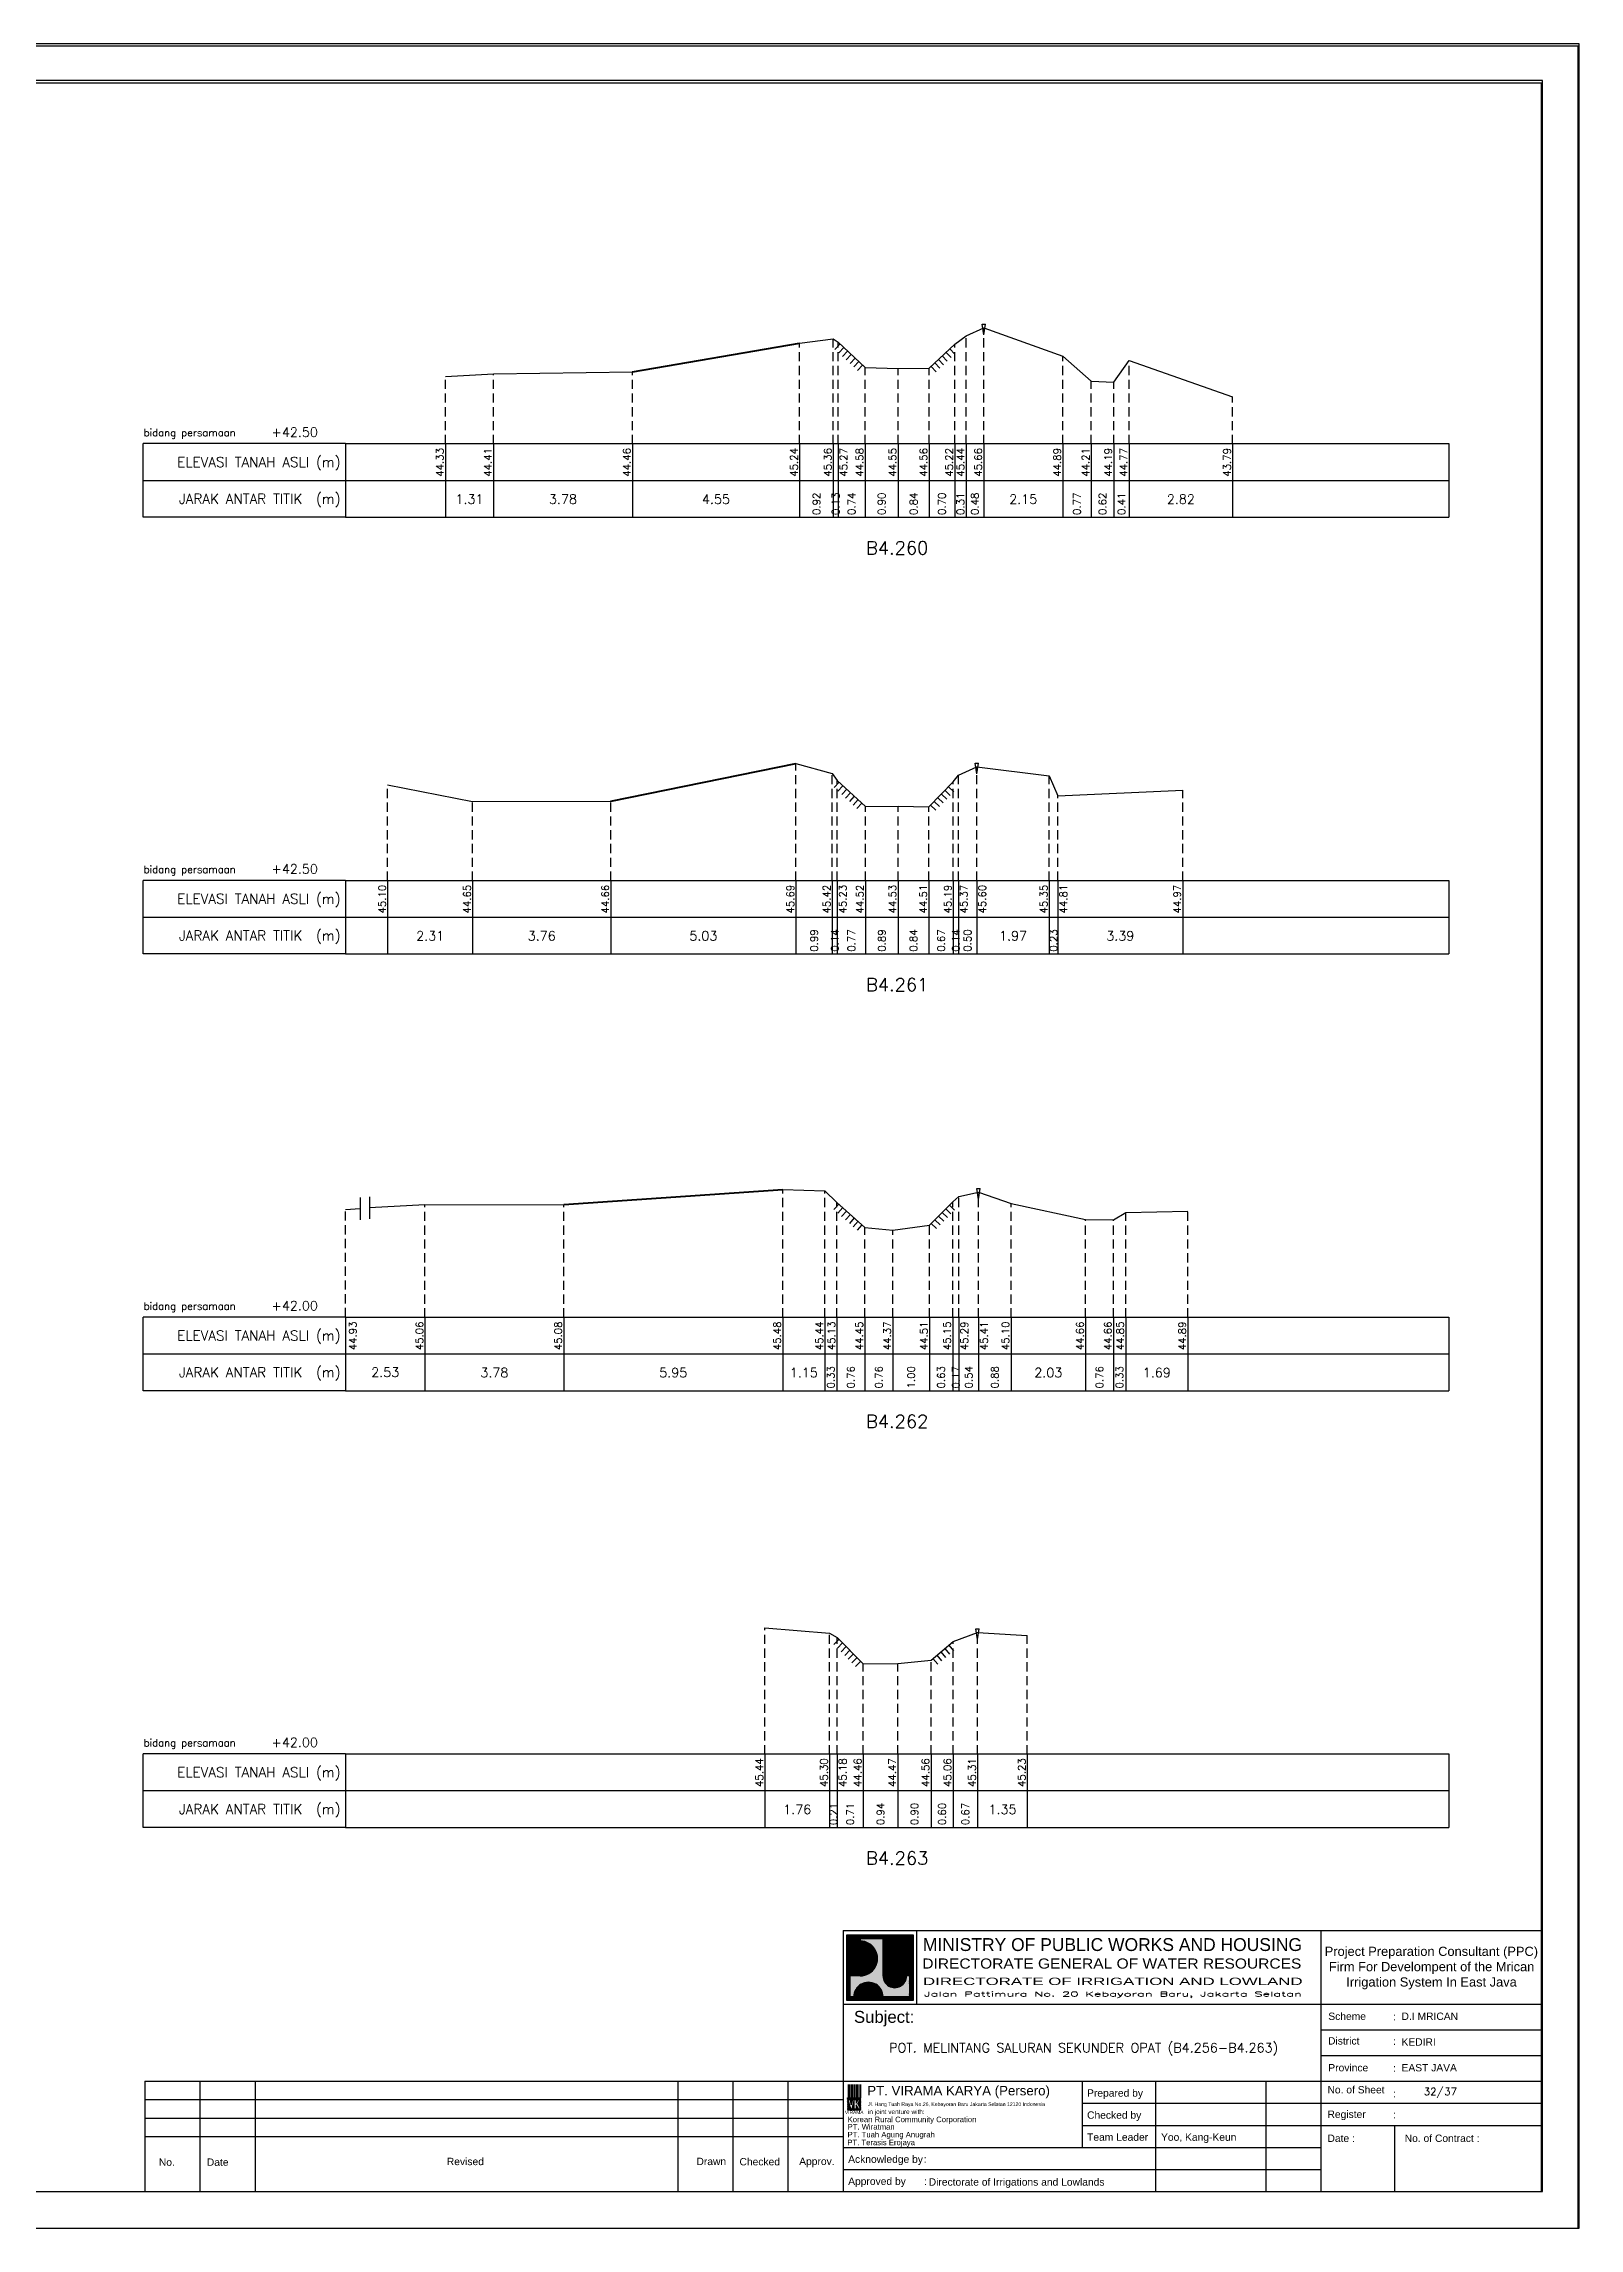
# Model space of a CAD drawing. Header units: inches. Extents: x -11 to 3175, y -842 to -783.
# Drawn here: x 2703.3 to 2745.1, y -842 to -782.6 of the extents above; entities that cross this region are included whole.
import ezdxf
from ezdxf.enums import TextEntityAlignment as Align

# ---------------------------------------------------------------- set-up
doc = ezdxf.new("R2010")
doc.units = ezdxf.units.IN
doc.header["$MEASUREMENT"] = 0
doc.linetypes.add('DASHED2', pattern=[0.375, 0.25, -0.125])
doc.layers.add('KOP', color=7, linetype='Continuous')
doc.layers.add('pelengkap', color=7, linetype='Continuous')
doc.styles.add('ARIAL', font='arial.ttf')
doc.styles.add('battang01', font='arial.ttf')
doc.styles.add('L100', font='simplex.shx', dxfattribs={"height": 0.254})
doc.styles.add('L140', font='simplex.shx', dxfattribs={"height": 0.356})
doc.styles.add('L80', font='simplex.shx', dxfattribs={"height": 0.203})
doc.styles.add('ROMANS-N', font='ROMANS.SHX', dxfattribs={"width": 0.8})
doc.styles.add('SONDU', font='arial.ttf')
doc.styles.get("Standard").update_dxf_attribs({"font": 'simplex.shx'})
doc.styles.add('STYLE1', font='arial.ttf', dxfattribs={"height": 0.2})
pattern_1 = [(45, (0, 0), (-0.08838834764831843, 0.08838834764831845), [])]

# ---------------------------------------------------------------- blocks, each defined once
blk = doc.blocks.new('kop')
at = {"layer": 'KOP'}
h = blk.add_hatch(color=3, dxfattribs=at)
h.paths.add_polyline_path([(609.8653532927285, 69.7965174242664), (591.8076082223538, 69.7965174242664), (591.8076082223538, 51.90947071793616), (609.8653532927285, 51.90947071793616)])
h.paths.add_polyline_path([(592.1020534932645, 52.24844148547069), (592.1020534932645, 69.50460869670152), (609.5341911203627, 69.50460869670152), (609.5341911203627, 52.24844148547069)], flags=16)
edge = h.paths.add_edge_path(flags=0)
edge.add_line((608.873529834174, 52.90910277674104), (601.6712012034158, 52.90910277674104))
edge.add_ellipse((597.6820295724688, 52.91975268540099), major_axis=(2.820780363398898, 2.820780363398898), ratio=0.9999999999999934, start_angle=314.8470375744171, end_angle=495.1529624255826)
edge.add_line((593.6928579415221, 52.90910277674104), (592.7627147794652, 52.90910277674104))
edge.add_line((592.7627147794651, 52.90910277674104), (592.7627147794651, 58.62619728620361))
edge.add_line((592.7627147794651, 58.62619728620368), (595.428986556629, 58.62619728620368))
edge.add_ellipse((595.4289865566291, 63.36824099147847), major_axis=(-3.353131261170752, 3.353131261170752), ratio=0.9999999999999983, start_angle=134.9999999999999, end_angle=314.9999999999999)
edge.add_line((595.4289865566291, 68.11028469675327), (595.4289865566291, 68.84394741944757))
edge.add_line((595.4289865566291, 68.84394741944752), (601.6547436091821, 68.84394741944752))
edge.add_line((601.6547436091821, 68.84394741944752), (601.6547436091821, 58.59413430307072))
edge.add_ellipse((604.8563547331537, 58.62619728605213), major_axis=(2.263994459030571, 2.263994459030571), ratio=0.9999999999991376, start_angle=135.5737774266452, end_angle=315.0000000026869)
edge.add_line((608.0581264027169, 58.62619728620368), (608.873529834174, 58.62619728620368))
edge.add_line((608.873529834174, 58.62619728620368), (608.873529834174, 52.9091027767411))
h = blk.add_hatch(dxfattribs=at)
h.set_pattern_fill('ANSI31', color=21)
h.set_pattern_definition(pattern_1)
h.paths.add_polyline_path([(609.5341911203627, 69.50460869670152), (592.1020534932645, 69.50460869670152), (592.1020534932645, 52.24844148547069), (609.5341911203627, 52.24844148547069)])
edge = h.paths.add_edge_path(flags=16)
edge.add_line((608.0581264038578, 58.62619728331649), (608.873529834174, 58.62619728331649))
edge.add_line((608.873529834174, 58.62619728331649), (608.873529834174, 52.90910277674104))
edge.add_line((608.873529834174, 52.90910277674104), (601.6712012043477, 52.90910277674104))
edge.add_ellipse((597.6820295732255, 52.91975268530538), major_axis=(-2.820780363950464, 2.820780363950464), ratio=0.9999999999999999, start_angle=224.8470375717975, end_angle=405.1529624282025)
edge.add_line((593.6928579421033, 52.90910277674104), (592.7627147794651, 52.90910277674104))
edge.add_line((592.7627147794651, 52.90910277674104), (592.7627147794651, 58.62619728331649))
edge.add_line((592.7627147794651, 58.62619728331649), (595.4289865705781, 58.62619728331649))
edge.add_ellipse((595.4289865571182, 63.3682409894528), major_axis=(-3.353131262124677, 3.353131262124677), ratio=0.9999999999999912, start_angle=134.9999999999997, end_angle=314.9999999999998)
edge.add_line((595.4289865571182, 68.11028469676671), (595.4289865571182, 68.84394741944752))
edge.add_line((595.4289865571182, 68.84394741944752), (601.6547436095548, 68.84394741944752))
edge.add_line((601.6547436095548, 68.84394741944752), (601.6547436095548, 58.5941344047481))
edge.add_ellipse((604.8563547345466, 58.62619728331649), major_axis=(-2.263994459341034, 2.263994459341035), ratio=0.999999999999965, start_angle=45.57377555810933, end_angle=225.000000000001)
h = blk.add_hatch(color=3, dxfattribs=at)
edge = h.paths.add_edge_path()
edge.add_line((601.6547436091821, 68.84394741944752), (595.4289865566291, 68.84394741944752))
edge.add_line((595.4289865566291, 68.84394741944752), (595.4289865566291, 68.11028469675321))
edge.add_ellipse((595.4289865566291, 63.36824099147847), major_axis=(-3.353131261170759, 3.353131261170758), ratio=0.9999999999999979, start_angle=134.9999999999999, end_angle=314.99999999999994, ccw=False)
edge.add_line((595.4289865566291, 58.62619728620368), (592.7627147794652, 58.62619728620368))
edge.add_line((592.7627147794651, 58.62619728620368), (592.7627147794651, 52.9091027767411))
edge.add_line((592.7627147794651, 52.90910277674104), (593.692857941522, 52.90910277674104))
edge.add_ellipse((597.6820295724688, 52.91975268540099), major_axis=(-2.820780363398898, 2.820780363398898), ratio=0.9999999999999934, start_angle=-135.1529624255826, end_angle=45.15296242558293, ccw=False)
edge.add_line((601.6712012034156, 52.90910277674104), (608.8735298341738, 52.90910277674104))
edge.add_line((608.873529834174, 52.90910277674104), (608.873529834174, 58.62619728620361))
edge.add_line((608.873529834174, 58.62619728620368), (608.0581264027169, 58.62619728620368))
edge.add_ellipse((604.856354733136, 58.62619728987087), major_axis=(2.263994459042317, 2.263994459042318), ratio=0.9999999999997576, start_angle=134.426222510409, end_angle=314.999999934367, ccw=False)
edge.add_line((601.6547436091821, 58.65826027636805), (601.6547436091821, 68.8439474194476))
h = blk.add_hatch(dxfattribs=at)
h.set_pattern_fill('ANSI31', color=41)
h.set_pattern_definition(pattern_1)
h.paths.add_polyline_path([(595.5939701222399, 25.44229578518152), (591.9923714647559, 25.44229578518152), (591.9923714647559, 22.12011222587194), (595.5939701222399, 22.12011222587194)])
h.paths.add_polyline_path([(594.8290399212113, 23.80107538915849), (595.486404190889, 22.50553331270966), (594.9518442189607, 22.50553331270966), (594.3704352444638, 23.59173922572727), (594.3704352444638, 22.50553331270966), (593.8526512319377, 22.50553331270966), (593.8526512319377, 24.7253559070662), (593.2416323709347, 22.50553331270966), (592.8436656118323, 22.50553331270966), (592.1206616099082, 25.0450254569166), (592.6728596590955, 25.0450254569166), (593.0257276515837, 23.53939475651638), (593.4088768836065, 25.0450254569166), (594.3704352444638, 25.0450254569166), (594.3704352444638, 23.99209855350495), (594.8904903176194, 25.0450254569166), (595.4627761213299, 25.0450254569166)], flags=16)
at = {"color": 2}
blk.add_lwpolyline([(-49.29008735655361, -9.987386569675465), (790.6905617838997, -9.987386569675465), (790.6905617838997, 583.2926438577114), (-49.29008735655361, 583.2926438577114)], close=True, dxfattribs=at)
at = {"color": 6}
blk.add_lwpolyline([(0.6493091440684111, 0.0004927304488262507), (780.7026824837753, 0.0004927304488262507), (780.7026824837753, 573.3047645575871), (0.6493091440684111, 573.3047645575871)], close=True, dxfattribs=at)
at = {"layer": 'KOP', "color": 5}
for p, q in [((590.8030303217506, 70.96299432783698), (590.8030303217506, 29.98464833497903)), ((590.8030303217506, 70.96299432783698), (780.7026824837753, 70.96299432783698)), ((400.9033781597261, 29.98464833497903), (400.9033781597261, 0.0004927304488262507)), ((400.9033781597261, 29.98464833497903), (590.8030303217506, 29.98464833497903)), ((590.8030303217506, 29.98464833497903), (590.8030303217506, 0.0004927304488262507))]:
    blk.add_line(p, q, dxfattribs=at)
at = {"layer": 'KOP', "color": 3}
for p, q in [((591.8076082223538, 69.7965174242664), (609.8653532927285, 69.7965174242664)), ((591.8076082223538, 51.90947071793616), (591.8076082223538, 69.7965174242664)), ((592.1020534932645, 69.50460869670152), (609.5341911203627, 69.50460869670152)), ((592.1020534932645, 52.24844148547069), (592.1020534932645, 69.50460869670152)), ((595.4289865571182, 68.84394741502373), (595.4289865571182, 68.1102846954029)), ((595.4289865566291, 68.84394741944752), (601.6547436091821, 68.84394741944752)), ((601.6547436095548, 58.59413430414176), (601.6547436095548, 68.84394741502373)), ((609.5341911203627, 69.50460869670152), (609.5341911203627, 52.24844148547069)), ((609.8653532927285, 69.7965174242664), (609.8653532927285, 51.90947071793616)), ((592.7627147794651, 52.90910277674104), (592.7627147794651, 58.62619728620368)), ((595.4289865571182, 58.62619728331649), (592.7627147799426, 58.62619728331649)), ((608.8735298352565, 58.62619728331649), (608.0581264038578, 58.62619728331649)), ((608.873529834174, 58.62619728620368), (608.873529834174, 52.90910277674104)), ((609.8653532927285, 51.90947071793616), (591.8076082223538, 51.90947071793616)), ((609.5341911203627, 52.24844148547069), (592.1020534932645, 52.24844148547069)), ((593.6928579415221, 52.90910277674104), (592.7627147794651, 52.90910277674104)), ((608.873529834174, 52.90910277674104), (601.6712012034156, 52.90910277674104)), ((720.7343712747147, 43.97725428375983), (780.7026824837753, 43.97725428375983)), ((720.7343712747147, 36.98095130936949), (780.7026824837753, 36.98095130936949)), ((415.895455961991, 29.98464833497903), (415.895455961991, 0.0004927304488262507)), ((430.8875337642562, 29.98464833497903), (430.8875337642562, 0.0004927304488262507)), ((545.8267969149554, 29.98464833497903), (545.8267969149554, 0.0004927304488262507)), ((560.8188747172203, 29.98464833497903), (560.8188747172203, 0.0004927304488262507)), ((575.8109525194855, 29.98464833497903), (575.8109525194855, 0.0004927304488262507)), ((655.7687007982327, 29.98464833497903), (655.7687007982327, 11.99415497226093)), ((675.7581378679197, 29.98464833497903), (675.7581378679197, 0.0004927304488262507)), ((705.7422934724498, 29.98464833497903), (705.7422934724498, 0.0004927304488262507)), ((400.9033781597261, 24.98728906755738), (590.8030303217506, 24.98728906755738)), ((655.7687007982327, 23.98781721407303), (720.7343712747147, 23.98781721407303)), ((720.7343712747147, 23.98781721407303), (780.7026824837753, 23.98781721407303)), ((400.9033781597261, 19.98992980013563), (590.8030303217506, 19.98992980013563)), ((655.7687007982327, 17.99098609316704), (720.7343712747147, 17.99098609316704)), ((720.7343712747147, 17.99098609316704), (780.7026824837753, 17.99098609316704)), ((740.7238083444017, 17.99098609316704), (740.7238083444017, 0.0004927304488262507)), ((400.9033781597261, 14.99257053271398), (590.8030303217506, 14.99257053271398)), ((590.8030303217506, 5.997323851354935), (720.7343712747147, 5.997323851354935))]:
    blk.add_line(p, q, dxfattribs=at)
at = {"layer": 'KOP', "color": 4}
for p, q in [((610.7924673914374, 70.96299432783698), (610.7924673914374, 50.97355725815018)), ((720.7343712747147, 70.96299432783698), (720.7343712747147, 0.0004927304488262507)), ((590.8030303217506, 50.97355725815018), (720.7343712747147, 50.97355725815018)), ((720.7343712747147, 50.97355725815018), (780.7026824837753, 50.97355725815018)), ((590.8030303217506, 29.98464833497903), (720.7343712747147, 29.98464833497903)), ((720.7343712747147, 29.98464833497903), (780.7026824837753, 29.98464833497903)), ((590.8030303217506, 11.99415497226093), (720.7343712747147, 11.99415497226093))]:
    blk.add_line(p, q, dxfattribs=at)
at = {"layer": 'KOP', "color": 41}
blk.add_line((595.5939701222399, 22.12011222587194), (591.9923714647559, 22.12011222587194), dxfattribs=at)
for points in [[(591.9923714647559, 25.44229578518152), (595.5939701222399, 25.44229578518152)], [(592.1206616099082, 25.0450254569166), (592.6728596590955, 25.0450254569166)], [(592.1206616099082, 25.0450254569166), (592.8436656118323, 22.50553331270964)], [(592.2042302093139, 25.44229578518152), (592.4160889538717, 25.44229578518152)], [(592.6279476984296, 25.44229578518152), (592.8398064429874, 25.44229578518152)], [(592.6728596590955, 25.04502545691657), (593.0257276515837, 23.53939475651638), (593.4088768836065, 25.04502545691663)], [(593.0516651875452, 25.44229578518152), (593.2635239321031, 25.44229578518152)], [(593.2416323709347, 22.50553331270964), (593.8526512319377, 24.7253559070662)], [(593.4088768836065, 25.0450254569166), (594.3704352444638, 25.0450254569166)], [(593.475382676661, 25.44229578518152), (593.6872414212188, 25.44229578518152)], [(593.8526512319377, 22.50553331270966), (593.8526512319377, 24.7253559070662)], [(593.8991001657766, 25.44229578518152), (594.1109589103345, 25.44229578518152)], [(594.3228176548924, 25.44229578518152), (594.5346763994503, 25.44229578518152)], [(594.3704352444638, 25.0450254569166), (594.3704352444638, 23.99209855350495)], [(594.3704352444638, 23.99209855350495), (594.8904903176194, 25.04502545691664)], [(594.7465351440081, 25.44229578518152), (594.958393888566, 25.44229578518152)], [(594.8290399212113, 23.80107538915849), (595.4627761213299, 25.04502545691658)], [(594.8290399212113, 23.80107538915849), (595.486404190889, 22.50553331270966)], [(594.8904903176194, 25.0450254569166), (595.4627761213299, 25.0450254569166)], [(595.1702526331238, 25.44229578518152), (595.3821113776818, 25.44229578518152)], [(592.8436656118323, 22.50553331270966), (593.2416323709347, 22.50553331270966)], [(593.8526512319377, 22.50553331270966), (594.3704352444638, 22.50553331270966)], [(594.9518442189607, 22.50553331270961), (594.3704352444638, 23.59173922572727)], [(594.3704352444638, 23.59173922572727), (594.3704352444638, 22.50553331270966)], [(594.9518442189607, 22.50553331270966), (595.486404190889, 22.50553331270966)]]:
    blk.add_lwpolyline(points, dxfattribs=at)
at = {"layer": 'KOP', "color": 42}
for points in [[(592.1962927759001, 29.11418325926331), (592.1962927759001, 25.44229578518152)], [(592.5354066955362, 29.11418325926331), (592.5354066955362, 25.44229578518152)], [(592.9591241846518, 29.11418325926331), (592.9591241846518, 25.44229578518152)], [(593.3828416737675, 29.11418325926331), (593.3828416737675, 25.44229578518152)], [(593.8065591628832, 29.11418325926331), (593.8065591628832, 25.44229578518152)], [(594.2302766519989, 29.11418325926331), (594.2302766519989, 25.44229578518152)], [(594.6539941411147, 29.11418325926331), (594.6539941411147, 25.44229578518152)], [(595.0777116302304, 29.11418325926331), (595.0777116302304, 25.44229578518152)], [(595.5014291193462, 29.11418325926331), (595.5014291193462, 25.44229578518152)]]:
    blk.add_lwpolyline(points, dxfattribs=at)
at = {"layer": 'KOP', "color": 3}
for centre, major_axis, ratio, start_param, end_param in [((595.4289865571182, 63.3682409894528), (-3.353131262124677, 3.353131262124677), 0.9999999999999912, 2.35619449019234, 5.497787143782134), ((597.6820295732255, 52.91975268530538), (-2.820780363950464, 2.820780363950464), 0.9999999999999998, 3.924321118983262, 7.071253168581014), ((604.8563547345466, 58.62619728331649), (-2.263994459341034, 2.263994459341035), 0.9999999999999651, 0.7853981633974656, 3.926990816987259)]:
    blk.add_ellipse(centre, major_axis=major_axis, ratio=ratio, start_param=start_param, end_param=end_param, dxfattribs=at)
at = {"layer": 'KOP', "color": 5, "style": 'SONDU'}
for s, height, width, p, p2 in [('MINISTRY OF PUBLIC WORKS AND HOUSING', 3.49815148719519, 0.9710490151369037, (612.4932982688147, 65.39724920043633), (715.583635835389, 65.39724920043633)), ('DIRECTORATE GENERAL OF WATER RESOURCES', 2.748547597081934, 1.100714376561997, (612.3259886324004, 60.61804978528377), (715.4154333181652, 60.61804978528377)), ('DIRECTORATE OF IRRIGATION AND LOWLAND', 1.99894370696868, 1.63875262601232, (612.5247331509995, 56.15346481889102), (715.7518429621628, 56.15346481889102))]:
    blk.add_text(s, height=height, dxfattribs=dict(at, width=width)).set_placement(p, p2, align=Align.FIT)
at = {"layer": 'KOP', "color": 3, "style": 'ROMANS-N', "width": 1.832260783358812}
blk.add_text('Jalan Pattimura No. 20 Kebayoran Baru, Jakarta Selatan', height=1.249339816855425, dxfattribs=at).set_placement((612.7914110984061, 53.0739527913797), (715.583635835389, 53.0739527913797), align=Align.FIT)
at = {"layer": 'KOP', "color": 5, "style": 'ARIAL'}
blk.add_text('Subject:', height=3.252150442789123, dxfattribs=at).set_placement((593.7538629287924, 45.86653647040268))
at = {"layer": 'KOP', "color": 3}
for s, height, style, p in [('Scheme', 1.99894370696868, 'battang01', (722.7467307064071, 46.65722556886666)), (':', 1.99894370696868, 'battang01', (740.368327375754, 46.56012324452533)), ('D.I MRICAN', 1.99894370696868, 'battang01', (742.6585068305885, 46.65722556886666)), ('District', 1.99894370696868, 'battang01', (722.6754973804648, 39.96707763894264)), ('KEDIRI', 1.99894370696868, 'battang01', (742.6585068305885, 39.66092259447632)), (':', 1.99894370696868, 'battang01', (740.382074427338, 39.86997531646293)), ('Province', 1.99894370696868, 'battang01', (722.7467307064071, 32.66461962008597)), (':', 1.99894370696868, 'battang01', (740.368327375754, 32.56751729574452)), ('EAST JAVA', 1.99894370696868, 'battang01', (742.6585068305885, 32.66461962008597)), ('Prepared by', 1.99894370696868, 'battang01', (657.1430811109453, 25.78808395849862)), ('No. of Sheet ', 1.99894370696868, 'battang01', (722.520620818671, 26.67669459981798)), (':', 1.99894370696868, 'battang01', (740.3764858407951, 25.61838168175072)), ('in joint venture with:', 1.249339816855425, 'SONDU', (597.5578460284455, 21.07202452231022)), ('Checked by', 1.99894370696868, 'battang01', (657.1430811109453, 19.79125283759251)), ('Register', 1.99894370696868, 'battang01', (722.520620818671, 20.01807698302375)), (':', 1.99894370696868, 'battang01', (740.3598310849088, 19.92097465868241)), ('Team Leader', 1.99894370696868, 'battang01', (657.1430811109453, 13.79442171668651)), ('Yoo, Kang-Keun', 1.99894370696868, 'battang01', (677.261691985017, 13.79442171668651)), ('Date :', 1.99894370696868, 'battang01', (722.520620818671, 13.48542904786333)), ('No. of Contract :', 1.99894370696868, 'battang01', (743.5203251274443, 13.48542904786333)), ('No.', 2, 'STYLE1', (404.7326663119579, 6.989602865739329)), ('Date', 2, 'STYLE1', (417.7761580577991, 6.989602865739329)), ('Revised', 2, 'STYLE1', (483.0371936477145, 7.169341252978228)), ('Drawn', 2, 'STYLE1', (550.9231662973559, 7.182965166626985)), ('Checked', 2, 'STYLE1', (562.6224972631348, 7.108401592637279)), ('Approv.', 2, 'STYLE1', (578.86250988613, 7.205550314016108)), ('Acknowledge by', 1.99894370696868, 'battang01', (592.1774106344633, 7.797590595780406)), (':', 1.99894370696868, 'battang01', (612.7647815001492, 7.813086169812294)), ('Approved by', 1.99894370696868, 'battang01', (592.1774106344633, 1.800759474874411)), (':', 1.99894370696868, 'battang01', (612.8062382028575, 1.771932832116903)), ('Directorate of Irrigations and Lowlands', 1.99894370696868, 'battang01', (614.0846811434608, 1.594699671224788))]:
    blk.add_text(s, height=height, dxfattribs=dict(at, style=style)).set_placement(p)
at = {"layer": 'KOP', "color": 6, "style": 'SONDU'}
blk.add_text('PT. VIRAMA KARYA (Persero)', height=2.580944750812598, dxfattribs=at).set_placement((597.3630730504415, 26.14584984606049))
at = {"layer": 'KOP', "color": 42, "style": 'SONDU'}
blk.add_text('VIRAMA', height=0.9417941134961573, dxfattribs=at).set_placement((591.2959839900191, 21.03873930941651))
at = {"layer": 'KOP', "color": 4, "style": 'SONDU'}
for s, p in [('Korean Rural Community Corporation', (592.0172325651579, 18.85809622764893)), ('PT. Wiratman', (592.0172325651579, 16.86431729777243)), ('PT. Terasis Erojaya', (591.9444979581187, 12.58833032325808)), ('PT. Tuah Agung Anugrah', (591.9984246368545, 14.73155498450907))]:
    blk.add_text(s, height=1.49920778022651, dxfattribs=at).set_placement(p)
at = {"layer": 'KOP', "color": 3, "insert": (719.8583502723425, 60.76950394133539), "char_height": 2.49867963371085, "width": 61.43936713392102, "attachment_point": 4, "style": 'SONDU'}
blk.add_mtext('\\pi1.9124;Project Preparation Consultant (PPC)\\P\\pi3.0493;Firm For Develompent of the Mrican \\P\\pi7.7731;Irrigation System In East Java', dxfattribs=at)
at = {"layer": 'KOP', "color": 2, "insert": (597.5716775050441, 24.25098294227902), "char_height": 0.9994718534843399, "width": 48.71807324837515, "attachment_point": 1, "style": 'SONDU'}
blk.add_mtext('Jl. Hang Tuah Raya No.26, Kebayoran Baru Jakarta Selatan 12120 Indonesia', dxfattribs=at)
blk = doc.blocks.new('c100')
at = {"color": 2}
blk.add_lwpolyline([(-5, -1), (79.10000000000002, -1), (79.10000000000002, 58.4), (-5, 58.4)], close=True, dxfattribs=at)
at = {"color": 6}
blk.add_lwpolyline([(0, 0), (78.10000000000002, 0), (78.10000000000002, 57.4), (3.516176065587739e-15, 57.4)], close=True, dxfattribs=at)
blk = doc.blocks.new('das2')
at = {"color": 5, "linetype": 'Continuous'}
for q in [(0, 1), (17.75, 0.9999999999999973)]:
    blk.add_line((2.75, 1), q, dxfattribs=at)
at = {"color": 3, "linetype": 'Continuous'}
for p, q in [((2.75, 1), (2.75, 0)), ((17.75, 0.9999999999999973), (17.75, -2.664535259100376e-15)), ((0, 0.5000000000000004), (17.75, 0.4999999999999973)), ((2.75, 0), (0, 0)), ((2.75, 0), (17.75, -2.664535259100376e-15))]:
    blk.add_line(p, q, dxfattribs=at)
blk.add_lwpolyline([(0, 0), (0, 1)], dxfattribs=at)
blk.add_text('bidang persamaan', height=0.1, dxfattribs=at).set_placement((0.005000000000000004, 1.100000000000001))
at = {"color": 5, "linetype": 'Continuous'}
for s, p in [('ELEVASI TANAH ASLI (m)', (2.683279515513197, 0.6825000000000001)), ('JARAK ANTAR TITIK  (m)', (2.683279515513197, 0.1825000000000001))]:
    blk.add_text(s, height=0.135, dxfattribs=at).set_placement(p, align=Align.RIGHT)
blk = doc.blocks.new('gbrpatok')
at = {"color": 2, "linetype": 'Continuous'}
for p, q in [((-0.0004517254713327645, 0.0009574234873781506), (0.0004517254713327645, 0.0009574234873781506)), ((0, -0.001962284437723838), (-0.0004517254713327645, 0.0009574234873781506)), ((0, -0.001962284437723838), (0.0004517254713327645, 0.0009574234873781506))]:
    blk.add_line(p, q, dxfattribs=at)

msp = doc.modelspace()

# ---------------------------------------------------------------- linework, layer by layer
at = {"color": 2, "linetype": 'Continuous', "lineweight": -3}
for p, q in [((2728.116085868385, -790.7662450296674), (2728.422152727385, -790.5422450296675)), ((2728.422152727385, -790.5422450296675), (2728.903601582385, -790.3232450296674)), ((2728.903601582385, -790.3232450296674), (2731.052019605385, -791.1002450296675)), ((2719.349759004385, -791.5212450296674), (2723.896089425386, -790.7412450296674)), ((2723.896089425386, -790.7412450296674), (2724.813945729386, -790.6272450296675)), ((2724.813945729386, -790.6272450296675), (2724.942679846386, -790.7182450296674)), ((2724.942679846386, -790.7182450296674), (2725.679956130386, -791.4042450296674)), ((2727.419264019386, -791.4222450296675), (2728.116085868385, -790.7662450296674)), ((2731.052019605385, -791.1002450296675), (2731.825949439386, -791.7732450296675)), ((2714.264071642385, -791.6522450296675), (2715.572565872385, -791.5752450296675)), ((2715.572565872385, -791.5752450296675), (2719.349759004385, -791.5212450296674)), ((2725.679956130386, -791.4042450296674), (2726.576529387386, -791.4312450296675)), ((2726.576529387386, -791.4312450296675), (2727.419264019386, -791.4222450296675)), ((2731.825949439386, -791.7732450296675), (2732.442205403385, -791.7992450296674)), ((2732.442205403385, -791.7992450296674), (2732.857002270385, -791.2122450296674)), ((2732.857002270385, -791.2122450296674), (2735.672068026385, -792.1982450296674)), ((2718.762507644818, -803.2001338923916), (2723.796353184818, -802.1691338923915)), ((2723.796353184818, -802.1691338923915), (2724.784664157818, -802.4411338923916)), ((2724.784664157818, -802.4411338923916), (2724.921927969818, -802.6331338923916)), ((2728.077171439818, -802.6701338923915), (2728.214984945818, -802.4871338923915)), ((2728.214984945818, -802.4871338923915), (2728.716076753818, -802.2601338923915)), ((2728.716076753818, -802.2601338923915), (2730.687240115818, -802.5091338923916)), ((2712.694634093818, -802.7561338923915), (2715.005717673818, -803.2061338923916)), ((2724.921927969818, -802.6331338923916), (2725.688014336818, -803.3391338923916)), ((2727.411205878818, -803.3531338923916), (2728.077171439818, -802.6701338923915)), ((2730.687240115818, -802.5091338923916), (2730.920764486818, -803.0521338923916)), ((2730.920764486818, -803.0521338923916), (2734.314299507818, -802.8931338923916)), ((2715.005717673818, -803.2061338923916), (2718.762507644818, -803.2001338923916)), ((2725.688014336818, -803.3391338923916), (2726.575197962818, -803.3311338923916)), ((2726.575197962818, -803.3311338923916), (2727.411205878818, -803.3531338923916)), ((2717.484719447875, -814.1581623839994), (2723.438883318875, -813.7521623839995)), ((2723.438883318875, -813.7521623839995), (2724.584344693875, -813.7941623839994)), ((2711.549613122578, -814.2959601249054), (2711.949613122578, -814.2752477349)), ((2711.949613122578, -813.9752477349), (2711.949613122578, -814.5752477348999)), ((2712.199567047273, -813.9524589836202), (2712.199567047273, -814.5524589836201)), ((2713.709657037875, -814.1751623839993), (2712.199567047273, -814.2524589836202)), ((2713.709657037875, -814.1751623839993), (2717.484719447875, -814.1581623839994)), ((2724.584344693875, -813.7941623839994), (2724.913561692875, -814.1061623839994)), ((2724.913561692875, -814.1061623839994), (2725.671453859875, -814.7851623839994)), ((2727.427766338875, -814.7251623839994), (2728.059644467875, -814.0861623839994)), ((2728.059644467875, -814.0861623839994), (2728.228435044875, -813.9441623839994)), ((2728.228435044875, -813.9441623839994), (2728.764151387875, -813.8271623839994)), ((2728.764151387875, -813.8271623839994), (2729.646095263875, -814.1381623839994)), ((2729.646095263875, -814.1381623839994), (2731.673367433875, -814.5721623839994)), ((2732.764788461875, -814.3831623839994), (2734.453068683875, -814.3441623839994)), ((2725.671453859875, -814.7851623839994), (2726.431845661875, -814.8631623839995)), ((2726.431845661875, -814.8631623839995), (2727.427766338875, -814.7251623839994)), ((2731.673367433875, -814.5721623839994), (2732.431715838875, -814.5751623839994)), ((2732.431715838875, -814.5751623839994), (2732.764788461875, -814.3831623839994)), ((2722.953399541437, -825.670146989351), (2724.711112646437, -825.815146989351)), ((2724.711112646437, -825.815146989351), (2724.919628097437, -825.935146989351)), ((2724.919628097437, -825.935146989351), (2725.628624984437, -826.6501469893509)), ((2727.470595223437, -826.5531469893509), (2728.069143459437, -826.0481469893509)), ((2728.069143459437, -826.0481469893509), (2728.738175595437, -825.796146989351)), ((2728.738175595437, -825.796146989351), (2730.089687711437, -825.8851469893509)), ((2725.628624984437, -826.6501469893509), (2726.567092686437, -826.643146989351)), ((2726.567092686437, -826.643146989351), (2727.470595223437, -826.5531469893509))]:
    msp.add_line(p, q, dxfattribs=at)
at = {"color": 1, "linetype": 'DASHED2', "lineweight": -3}
for p, q in [((2728.422152727385, -793.4852450296675), (2728.422152727385, -790.5422450296675)), ((2728.903601582385, -793.4852450296675), (2728.903601582385, -790.3232450296674)), ((2723.896089425386, -793.4852450296675), (2723.896089425386, -790.7412450296674)), ((2724.813945729386, -793.4852450296675), (2724.813945729386, -790.6272450296675)), ((2724.942679846386, -793.4852450296675), (2724.942679846386, -790.7182450296674)), ((2728.116085868385, -793.4852450296675), (2728.116085868385, -790.7662450296674)), ((2731.052019605385, -793.4852450296675), (2731.052019605385, -791.1002450296675)), ((2714.264071642385, -793.4852450296675), (2714.264071642385, -791.6522450296675)), ((2715.572565872385, -793.4852450296675), (2715.572565872385, -791.5752450296675)), ((2719.349759004385, -793.4852450296675), (2719.349759004385, -791.5212450296674)), ((2725.679956130386, -793.4852450296675), (2725.679956130386, -791.4042450296674)), ((2726.576529387386, -793.4852450296675), (2726.576529387386, -791.4312450296675)), ((2727.419264019386, -793.4852450296675), (2727.419264019386, -791.4222450296675)), ((2731.825949439386, -793.4852450296675), (2731.825949439386, -791.7732450296675)), ((2732.442205403385, -793.4852450296675), (2732.442205403385, -791.7992450296674)), ((2732.857002270385, -793.4852450296675), (2732.857002270385, -791.2122450296674)), ((2735.672068026385, -793.4852450296675), (2735.672068026385, -792.1982450296674)), ((2723.796353184818, -805.3601338923916), (2723.796353184818, -802.1691338923915)), ((2724.784664157818, -805.3601338923916), (2724.784664157818, -802.4411338923916)), ((2728.214984945818, -805.3601338923916), (2728.214984945818, -802.4871338923915)), ((2728.716076753818, -805.3601338923916), (2728.716076753818, -802.2601338923915)), ((2712.694634093818, -805.3601338923916), (2712.694634093818, -802.7561338923915)), ((2724.921927969818, -805.3601338923916), (2724.921927969818, -802.6331338923916)), ((2728.077171439818, -805.3601338923916), (2728.077171439818, -802.6701338923915)), ((2730.687240115818, -805.3601338923916), (2730.687240115818, -802.5091338923916)), ((2730.920764486818, -805.3601338923916), (2730.920764486818, -803.0521338923916)), ((2734.314299507818, -805.3601338923916), (2734.314299507818, -802.8931338923916)), ((2715.005717673818, -805.3601338923916), (2715.005717673818, -803.2061338923916)), ((2718.762507644818, -805.3601338923916), (2718.762507644818, -803.2001338923916)), ((2725.688014336818, -805.3601338923916), (2725.688014336818, -803.3391338923916)), ((2726.575197962818, -805.3601338923916), (2726.575197962818, -803.3311338923916)), ((2727.411205878818, -805.3601338923916), (2727.411205878818, -803.3531338923916)), ((2723.438883318875, -817.2351623839994), (2723.438883318875, -813.7521623839995)), ((2711.549613122578, -817.2249601249054), (2711.549613122578, -814.2959601249054)), ((2713.709657037875, -817.2351623839994), (2713.709657037875, -814.1751623839993)), ((2717.484719447875, -817.2351623839994), (2717.484719447875, -814.1581623839994)), ((2724.584344693875, -817.2351623839994), (2724.584344693875, -813.7941623839994)), ((2724.913561692875, -817.2351623839994), (2724.913561692875, -814.1061623839994)), ((2728.059644467875, -817.2351623839994), (2728.059644467875, -814.0861623839994)), ((2728.228435044875, -817.2351623839994), (2728.228435044875, -813.9441623839994)), ((2728.764151387875, -817.2351623839994), (2728.764151387875, -813.8271623839994)), ((2729.646095263875, -817.2351623839994), (2729.646095263875, -814.1381623839994)), ((2734.453068683875, -817.2351623839994), (2734.453068683875, -814.3441623839994)), ((2725.671453859875, -817.2351623839994), (2725.671453859875, -814.7851623839994)), ((2726.431845661875, -817.2351623839994), (2726.431845661875, -814.8631623839995)), ((2727.427766338875, -817.2351623839994), (2727.427766338875, -814.7251623839994)), ((2731.673367433875, -817.2351623839994), (2731.673367433875, -814.5721623839994)), ((2732.431715838875, -817.2351623839994), (2732.431715838875, -814.5751623839994)), ((2732.764788461875, -817.2351623839994), (2732.764788461875, -814.3831623839994)), ((2722.953399541437, -829.1101469893509), (2722.953399541437, -825.670146989351)), ((2724.711112646437, -829.1101469893509), (2724.711112646437, -825.815146989351)), ((2724.919628097437, -829.1101469893509), (2724.919628097437, -825.935146989351)), ((2728.069143459437, -829.1101469893509), (2728.069143459437, -826.0481469893509)), ((2728.738175595437, -829.1101469893509), (2728.738175595437, -825.796146989351)), ((2730.089687711437, -829.1101469893509), (2730.089687711437, -825.8851469893509)), ((2725.628624984437, -829.1101469893509), (2725.628624984437, -826.6501469893509)), ((2726.567092686437, -829.1101469893509), (2726.567092686437, -826.643146989351)), ((2727.470595223437, -829.1101469893509), (2727.470595223437, -826.5531469893509))]:
    msp.add_line(p, q, dxfattribs=at)
at = {"color": 1, "linetype": 'Continuous', "lineweight": -3}
for p, q in [((2714.264071642385, -793.4852450296675), (2714.264071642385, -795.4852450296675)), ((2715.572565872385, -793.4852450296675), (2715.572565872385, -795.4852450296675)), ((2719.349759004385, -793.4852450296675), (2719.349759004385, -795.4852450296675)), ((2723.896089425386, -793.4852450296675), (2723.896089425386, -795.4852450296675)), ((2724.813945729386, -793.4852450296675), (2724.813945729386, -795.4852450296675)), ((2724.942679846386, -793.4852450296675), (2724.942679846386, -795.4852450296675)), ((2725.679956130386, -793.4852450296675), (2725.679956130386, -795.4852450296675)), ((2726.576529387386, -793.4852450296675), (2726.576529387386, -795.4852450296675)), ((2727.419264019386, -793.4852450296675), (2727.419264019386, -795.4852450296675)), ((2728.116085868385, -793.4852450296675), (2728.116085868385, -795.4852450296675)), ((2728.422152727385, -793.4852450296675), (2728.422152727385, -795.4852450296675)), ((2728.903601582385, -793.4852450296675), (2728.903601582385, -795.4852450296675)), ((2731.052019605385, -793.4852450296675), (2731.052019605385, -795.4852450296675)), ((2731.825949439386, -793.4852450296675), (2731.825949439386, -795.4852450296675)), ((2732.442205403385, -793.4852450296675), (2732.442205403385, -795.4852450296675)), ((2732.857002270385, -793.4852450296675), (2732.857002270385, -795.4852450296675)), ((2735.672068026385, -793.4852450296675), (2735.672068026385, -795.4852450296675)), ((2712.694634093818, -805.3601338923916), (2712.694634093818, -807.3601338923916)), ((2715.005717673818, -805.3601338923916), (2715.005717673818, -807.3601338923916)), ((2718.762507644818, -805.3601338923916), (2718.762507644818, -807.3601338923916)), ((2723.796353184818, -805.3601338923916), (2723.796353184818, -807.3601338923916)), ((2724.784664157818, -805.3601338923916), (2724.784664157818, -807.3601338923916)), ((2724.921927969818, -805.3601338923916), (2724.921927969818, -807.3601338923916)), ((2725.688014336818, -805.3601338923916), (2725.688014336818, -807.3601338923916)), ((2726.575197962818, -805.3601338923916), (2726.575197962818, -807.3601338923916)), ((2727.411205878818, -805.3601338923916), (2727.411205878818, -807.3601338923916)), ((2728.077171439818, -805.3601338923916), (2728.077171439818, -807.3601338923916)), ((2728.214984945818, -805.3601338923916), (2728.214984945818, -807.3601338923916)), ((2728.716076753818, -805.3601338923916), (2728.716076753818, -807.3601338923916)), ((2730.687240115818, -805.3601338923916), (2730.687240115818, -807.3601338923916)), ((2730.920764486818, -805.3601338923916), (2730.920764486818, -807.3601338923916)), ((2734.314299507818, -805.3601338923916), (2734.314299507818, -807.3601338923916)), ((2711.549613122578, -817.2249601249054), (2711.549613122578, -819.2249601249054)), ((2713.709657037875, -817.2351623839994), (2713.709657037875, -819.2351623839994)), ((2717.484719447875, -817.2351623839994), (2717.484719447875, -819.2351623839994)), ((2723.438883318875, -817.2351623839994), (2723.438883318875, -819.2351623839994)), ((2724.584344693875, -817.2351623839994), (2724.584344693875, -819.2351623839994)), ((2724.913561692875, -817.2351623839994), (2724.913561692875, -819.2351623839994)), ((2725.671453859875, -817.2351623839994), (2725.671453859875, -819.2351623839994)), ((2726.431845661875, -817.2351623839994), (2726.431845661875, -819.2351623839994)), ((2727.427766338875, -817.2351623839994), (2727.427766338875, -819.2351623839994)), ((2728.059644467875, -817.2351623839994), (2728.059644467875, -819.2351623839994)), ((2728.228435044875, -817.2351623839994), (2728.228435044875, -819.2351623839994)), ((2728.764151387875, -817.2351623839994), (2728.764151387875, -819.2351623839994)), ((2729.646095263875, -817.2351623839994), (2729.646095263875, -819.2351623839994)), ((2731.673367433875, -817.2351623839994), (2731.673367433875, -819.2351623839994)), ((2732.431715838875, -817.2351623839994), (2732.431715838875, -819.2351623839994)), ((2732.764788461875, -817.2351623839994), (2732.764788461875, -819.2351623839994)), ((2734.453068683875, -817.2351623839994), (2734.453068683875, -819.2351623839994)), ((2722.953399541437, -829.1101469893509), (2722.953399541437, -831.1101469893509)), ((2724.711112646437, -829.1101469893509), (2724.711112646437, -831.1101469893509)), ((2724.919628097437, -829.1101469893509), (2724.919628097437, -831.1101469893509)), ((2725.628624984437, -829.1101469893509), (2725.628624984437, -831.1101469893509)), ((2726.567092686437, -829.1101469893509), (2726.567092686437, -831.1101469893509)), ((2727.470595223437, -829.1101469893509), (2727.470595223437, -831.1101469893509)), ((2728.069143459437, -829.1101469893509), (2728.069143459437, -831.1101469893509)), ((2728.738175595437, -829.1101469893509), (2728.738175595437, -831.1101469893509)), ((2730.089687711437, -829.1101469893509), (2730.089687711437, -831.1101469893509))]:
    msp.add_line(p, q, dxfattribs=at)
at = {"layer": 'pelengkap', "color": 8, "linetype": 'Continuous', "lineweight": 60}
for p, q in [((2719.349759004385, -791.5212450296674), (2723.896089425386, -790.7412450296674)), ((2718.762507644818, -803.2001338923916), (2723.796353184818, -802.1691338923915)), ((2717.484719447875, -814.1581623839994), (2723.438883318875, -813.7521623839995))]:
    msp.add_line(p, q, dxfattribs=at)
at = {"layer": 'pelengkap', "color": 1, "linetype": 'Continuous', "lineweight": -3}
for p, q in [((2724.993927316146, -790.7659283269857), (2724.857689323808, -790.9123496691585)), ((2725.096422255668, -790.8612949216222), (2724.96018426333, -791.007716263795)), ((2725.198917195189, -790.9566615162587), (2725.062679202851, -791.1030828584315)), ((2725.301412134711, -791.0520281108952), (2725.165174142373, -791.1984494530681)), ((2725.403907074232, -791.1473947055317), (2725.267669081894, -791.2938160477046)), ((2727.67410341087, -791.1823348703425), (2727.811194930484, -791.3279573797628)), ((2727.776039167464, -791.0863708066125), (2727.913130687078, -791.2319933160328)), ((2727.877974924058, -790.9904067428826), (2728.015066443672, -791.1360292523028)), ((2727.979910680651, -790.8944426791526), (2728.117002200266, -791.0400651885728)), ((2725.506402013753, -791.2427613001682), (2725.370164021415, -791.3891826423411)), ((2725.608896953275, -791.3381278948048), (2725.472658960937, -791.4845492369776)), ((2727.470231897682, -791.3742629978025), (2727.607323417297, -791.5198855072227)), ((2727.572167654276, -791.2782989340725), (2727.709259173891, -791.4239214434928)), ((2724.973402928433, -802.6805715212906), (2724.837866845864, -802.8276428316199)), ((2725.076352845663, -802.7754467790887), (2724.940816763095, -802.922518089418)), ((2725.179302762893, -802.8703220368868), (2725.043766680325, -803.0173933472161)), ((2725.282252680123, -802.9651972946849), (2725.146716597555, -803.1122686050142)), ((2725.385202597353, -803.060072552483), (2725.249666514785, -803.2071438628122)), ((2727.753285626327, -803.0023042380801), (2727.896481403597, -803.1419286248185)), ((2727.851022697044, -802.9020671939911), (2727.994218474314, -803.0416915807295)), ((2727.948759767761, -802.8018301499021), (2728.091955545031, -802.9414545366405)), ((2725.488152514583, -803.1549478102811), (2725.352616432015, -803.3020191206103)), ((2725.591102431813, -803.2498230680792), (2725.455566349245, -803.3968943784084)), ((2727.460074414177, -803.3030153703471), (2727.603270191446, -803.4426397570855)), ((2727.557811484894, -803.2027783262581), (2727.701007262163, -803.3424027129965)), ((2727.65554855561, -803.1025412821691), (2727.79874433288, -803.2421656689075)), ((2724.965698288219, -814.1528718629726), (2724.83224263401, -814.301833563955)), ((2725.069971478906, -814.246290820919), (2724.936515824697, -814.3952525219014)), ((2725.174244669593, -814.3397097788653), (2725.040789015384, -814.4886714798478)), ((2727.870740246524, -814.2771957366431), (2728.012951880605, -814.4178223739913)), ((2727.969178892668, -814.1776475927861), (2728.111390526749, -814.3182742301343)), ((2725.278517860281, -814.4331287368117), (2725.145062206072, -814.5820904377941)), ((2725.382791050968, -814.526547694758), (2725.249335396759, -814.6755093957405)), ((2725.487064241655, -814.6199666527044), (2725.353608587446, -814.7689283536869)), ((2725.591337432343, -814.7133856106508), (2725.457881778133, -814.8623473116332)), ((2727.476985661947, -814.6753883120709), (2727.619197296029, -814.8160149494191)), ((2727.575424308091, -814.575840168214), (2727.717635942173, -814.7164668055622)), ((2727.673862954236, -814.476292024357), (2727.816074588317, -814.6169186617052)), ((2727.77230160038, -814.3767438805), (2727.914513234461, -814.5173705178482)), ((2724.968916468709, -825.9848526877903), (2724.826900187454, -826.1256766057109)), ((2725.067493211254, -826.0842640846689), (2724.925476929999, -826.2250880025895)), ((2725.166069953798, -826.1836754815475), (2725.024053672543, -826.3244993994681)), ((2727.845105782789, -826.237169393732), (2727.97407622998, -826.390030846529)), ((2727.952108799746, -826.146890080698), (2728.081079246938, -826.299751533495)), ((2725.264646696343, -826.2830868784262), (2725.122630415088, -826.4239107963467)), ((2725.363223438887, -826.3824982753048), (2725.221207157632, -826.5233221932253)), ((2725.461800181432, -826.4819096721834), (2725.319783900177, -826.622733590104)), ((2725.560376923976, -826.581321069062), (2725.418360642721, -826.7221449869826)), ((2727.524096731916, -826.5080073328339), (2727.653067179107, -826.660868785631)), ((2727.631099748874, -826.4177280197999), (2727.760070196065, -826.570589472597)), ((2727.738102765831, -826.327448706766), (2727.867073213023, -826.480310159563))]:
    msp.add_line(p, q, dxfattribs=at)

# ---------------------------------------------------------------- block references
at = {"color": 2, "linetype": 'Continuous', "lineweight": -3}
msp.add_blockref('c100', (2666, -841), dxfattribs=at)
for name, p, xscale, yscale, zscale in [('kop', (2666, -841), 0.1, 0.1, 0.1), ('das2', (2706.05, -795.475), 2, 2, 2), ('das2', (2706.05, -807.35), 2, 2, 2), ('das2', (2706.05, -819.225), 2, 2, 2), ('das2', (2706.05, -831.1), 2, 2, 2)]:
    msp.add_blockref(name, p, dxfattribs=dict(at, xscale=xscale, yscale=yscale, zscale=zscale))
at = {"color": 1, "linetype": 'Continuous', "lineweight": -3, "xscale": 100, "yscale": 100, "zscale": 100}
for p in [(2728.903601582385, -790.3232450296674), (2728.716076753818, -802.2601338923915), (2728.764151387875, -813.8271623839994), (2728.738175595437, -825.796146989351)]:
    msp.add_blockref('gbrpatok', p, dxfattribs=at)

# ---------------------------------------------------------------- texts
at = {"color": 3, "linetype": 'Continuous', "lineweight": -3, "style": 'L100'}
for s, p in [('+42.50', (2710.165866561296, -793.2904026700543)), ('1.31', (2714.918318757385, -795.1102450296675)), ('3.78', (2717.461162438385, -795.1102450296675)), ('4.55', (2721.622924214886, -795.1102450296675)), ('2.15', (2729.977810593885, -795.1102450296675)), ('2.82', (2734.264535148385, -795.1102450296675)), ('+42.50', (2710.165866561296, -805.1654026700543)), ('2.31', (2713.850175883818, -806.9851338923916)), ('3.76', (2716.884112659318, -806.9851338923916)), ('5.03', (2721.279430414818, -806.9851338923916)), ('1.97', (2729.701658434818, -806.9851338923916)), ('3.39', (2732.617531997318, -806.9851338923916)), ('+42.00', (2710.165866561296, -817.0404026700543)), ('2.53', (2712.629647126916, -818.8499601249054)), ('3.78', (2715.597188242875, -818.8601623839994)), ('5.95', (2720.461801383375, -818.8601623839994)), ('1.15', (2724.011614006376, -818.8601623839994)), ('2.03', (2730.659731348876, -818.8601623839994)), ('1.69', (2733.608928572875, -818.8601623839994)), ('+42.00', (2710.165866561296, -828.9154026700543)), ('1.76', (2723.832256093937, -830.7351469893509)), ('1.35', (2729.413931653437, -830.7351469893509))]:
    msp.add_text(s, height=0.254, dxfattribs=at).set_placement(p, align=Align.CENTER)
at = {"color": 3, "linetype": 'Continuous', "lineweight": -3, "style": 'L80'}
for s, p in [('44.33', (2714.213877160979, -793.9852153591632)), ('44.41', (2715.522371390979, -793.9852153591632)), ('44.46', (2719.299564522979, -793.9852153591632)), ('45.24', (2723.845894943979, -793.9852153591632)), ('45.36', (2724.763751247979, -793.9852153591632)), ('45.27', (2725.192485364979, -793.9852153591632)), ('44.58', (2725.629761648979, -793.9852153591632)), ('44.55', (2726.526334905979, -793.9852153591632)), ('44.56', (2727.369069537979, -793.9852153591632)), ('45.22', (2728.065891386979, -793.9852153591632)), ('45.44', (2728.371958245979, -793.9852153591632)), ('45.66', (2728.853407100979, -793.9852153591632)), ('44.89', (2731.001825123979, -793.9852153591632)), ('44.21', (2731.775754957979, -793.9852153591632)), ('44.19', (2732.392010921979, -793.9852153591632)), ('44.77', (2732.806807788979, -793.9852153591632)), ('43.79', (2735.621873544979, -793.9852153591632)), ('45.10', (2712.644439612412, -805.8601042218874)), ('44.65', (2714.955523192411, -805.8601042218874)), ('44.66', (2718.712313163412, -805.8601042218874)), ('45.69', (2723.746158703412, -805.8601042218874)), ('45.42', (2724.734469676412, -805.8601042218874)), ('45.23', (2725.171733488412, -805.8601042218874)), ('44.52', (2725.637819855412, -805.8601042218874)), ('44.53', (2726.525003481412, -805.8601042218874)), ('44.51', (2727.361011397412, -805.8601042218874)), ('45.19', (2728.026976958412, -805.8601042218874)), ('45.37', (2728.464790464412, -805.8601042218874)), ('45.60', (2728.965882272412, -805.8601042218874)), ('45.35', (2730.637045634412, -805.8601042218874)), ('44.81', (2731.170570005412, -805.8601042218874)), ('44.97', (2734.264105026411, -805.8601042218874)), ('44.93', (2711.849415617969, -817.7351327134952)), ('45.06', (2713.659462556469, -817.7351327134952)), ('45.08', (2717.434524966469, -817.7351327134952)), ('45.48', (2723.388688837469, -817.7351327134952)), ('45.44', (2724.534150212469, -817.7351327134952)), ('45.13', (2724.863367211469, -817.7351327134952)), ('44.45', (2725.621259378469, -817.7351327134952)), ('44.37', (2726.381651180469, -817.7351327134952)), ('44.51', (2727.377571857469, -817.7351327134952)), ('45.15', (2728.009449986469, -817.7351327134952)), ('45.29', (2728.478240563469, -817.7351327134952)), ('45.41', (2729.013956906469, -817.7351327134952)), ('45.10', (2729.595900782469, -817.7351327134952)), ('44.66', (2731.623172952469, -817.7351327134952)), ('44.66', (2732.381521357469, -817.7351327134952)), ('44.85', (2732.714593980469, -817.7351327134952)), ('44.89', (2734.402874202469, -817.7351327134952)), ('45.44', (2722.903205060031, -829.6101173188467)), ('45.30', (2724.660918165031, -829.6101173188467)), ('45.18', (2725.169433616031, -829.6101173188467)), ('44.46', (2725.578430503031, -829.6101173188467)), ('44.47', (2726.516898205031, -829.6101173188467)), ('44.56', (2727.420400742031, -829.6101173188467)), ('45.06', (2728.01894897803, -829.6101173188467)), ('45.31', (2728.687981114031, -829.6101173188467)), ('45.23', (2730.039493230031, -829.6101173188467))]:
    msp.add_text(s, height=0.203, rotation=90, dxfattribs=at).set_placement(p, align=Align.CENTER)
for s, p in [('0.92', (2724.355017577385, -795.1102450296675)), ('0.13', (2724.878312787886, -795.1102450296675)), ('0.74', (2725.311317988386, -795.1102450296675)), ('0.90', (2726.128242758886, -795.1102450296675)), ('0.84', (2726.997896703386, -795.1102450296675)), ('0.70', (2727.767674943885, -795.1102450296675)), ('0.31', (2728.269119297885, -795.1102450296675)), ('0.48', (2728.662877154885, -795.1102450296675)), ('0.77', (2731.438984522385, -795.1102450296675)), ('0.62', (2732.134077421385, -795.1102450296675)), ('0.41', (2732.649603836885, -795.1102450296675)), ('0.99', (2724.290508671318, -806.9851338923916)), ('0.14', (2724.853296063818, -806.9851338923916)), ('0.77', (2725.304971153318, -806.9851338923916)), ('0.89', (2726.131606149818, -806.9851338923916)), ('0.84', (2726.993201920818, -806.9851338923916)), ('0.67', (2727.744188659318, -806.9851338923916)), ('0.14', (2728.146078192818, -806.9851338923916)), ('0.50', (2728.465530849818, -806.9851338923916)), ('0.23', (2730.804002301318, -806.9851338923916)), ('0.33', (2724.748953193375, -818.8601623839994)), ('0.76', (2725.292507776375, -818.8601623839994)), ('0.76', (2726.051649760875, -818.8601623839994)), ('1.00', (2726.929806000375, -818.8601623839994)), ('0.63', (2727.743705403375, -818.8601623839994)), ('0.17', (2728.144039756376, -818.8601623839994)), ('0.54', (2728.496293216375, -818.8601623839994)), ('0.88', (2729.205123325875, -818.8601623839994)), ('0.76', (2732.052541636375, -818.8601623839994)), ('0.33', (2732.598252150376, -818.8601623839994)), ('0.21', (2724.815370371937, -830.7351469893509)), ('0.71', (2725.274126540937, -830.7351469893509)), ('0.94', (2726.097858835437, -830.7351469893509)), ('0.90', (2727.018843954937, -830.7351469893509)), ('0.60', (2727.769869341437, -830.7351469893509)), ('0.67', (2728.403659527437, -830.7351469893509))]:
    msp.add_text(s, height=0.203, rotation=90, dxfattribs=at).set_placement(p, align=Align.MIDDLE_CENTER)
at = {"color": 4, "linetype": 'Continuous', "lineweight": -3, "style": 'L140'}
for s, p in [('B4.260', (2726.550123084671, -796.4873845434007)), ('B4.261', (2726.550123084671, -808.3623845434007)), ('B4.262', (2726.550123084671, -820.2373845434007)), ('B4.263', (2726.550123084671, -832.1123845434007))]:
    msp.add_text(s, height=0.356, dxfattribs=at).set_placement(p, align=Align.CENTER)
at = {"color": 4, "linetype": 'Continuous', "lineweight": -3}
for s, height, style, p in [('POT. MELINTANG SALURAN SEKUNDER OPAT (B4.256-B4.263)', 0.254, 'L100', (2731.621, -837.09)), ('32/', 0.203, 'L80', (2741.14, -838.282)), ('37', 0.203, 'L80', (2741.6, -838.282))]:
    msp.add_text(s, height=height, dxfattribs=dict(at, style=style)).set_placement(p, align=Align.MIDDLE_CENTER)

doc.saveas('drawing.dxf')
